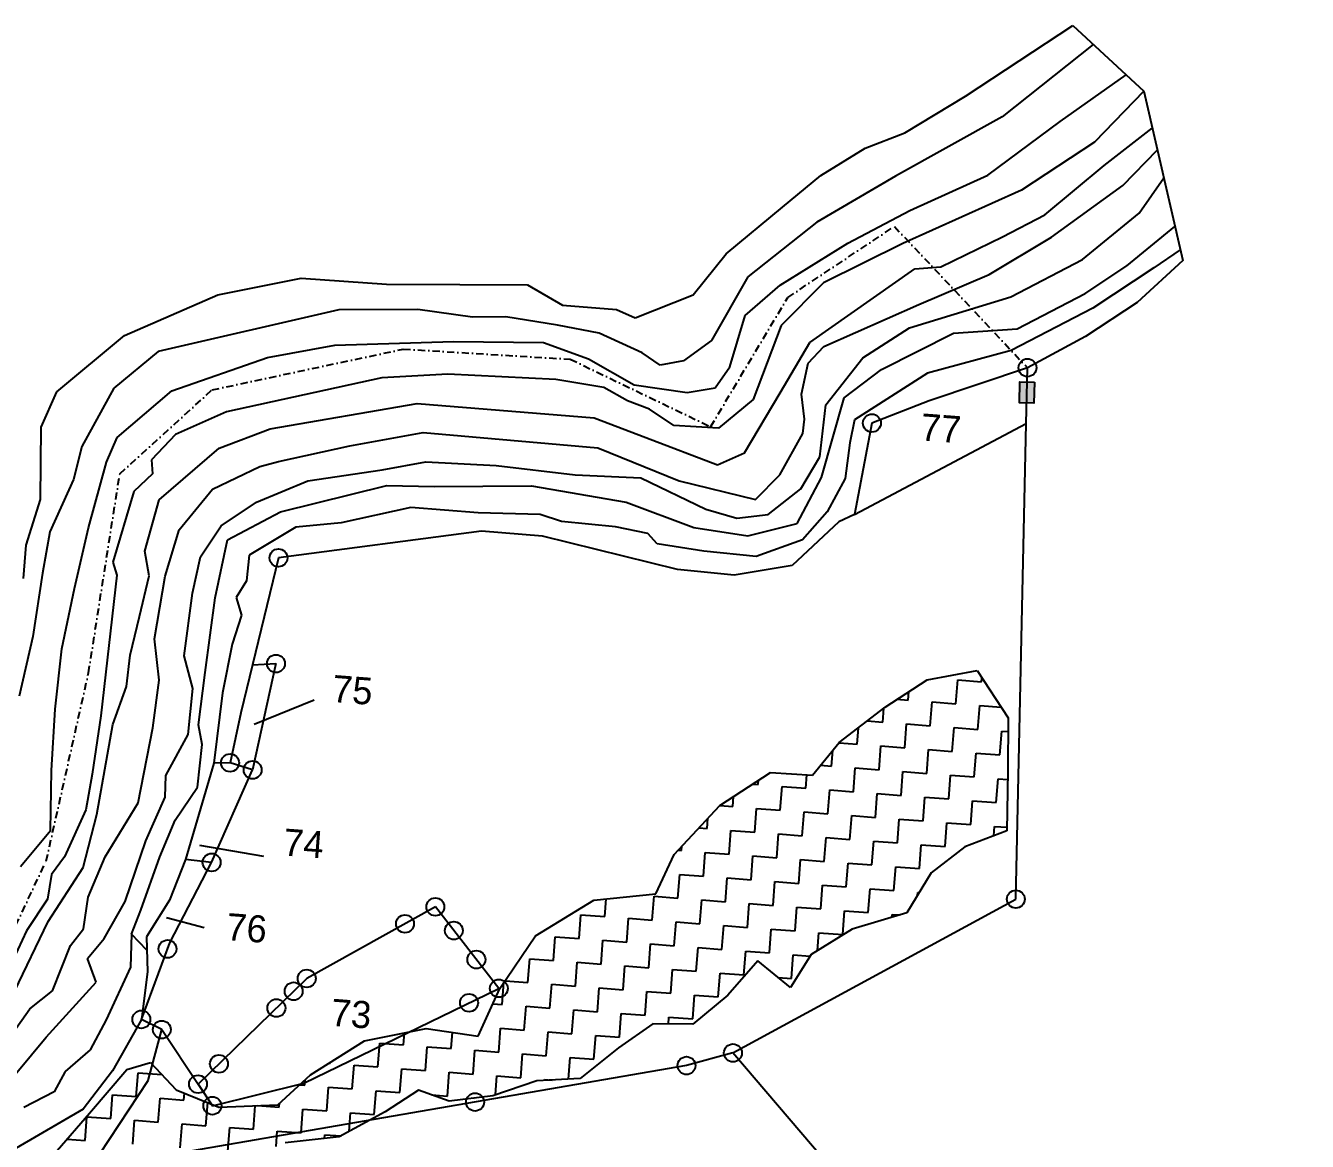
# Model space of a CAD drawing. Header units: metres. Extents: x 305256 to 309406, y 1922831 to 1926292.
# Drawn here: x 306465 to 307351, y 1925521 to 1926292 of the extents above; entities that cross this region are included whole.
import ezdxf

# ---------------------------------------------------------------- set-up
doc = ezdxf.new("R2010")
doc.units = ezdxf.units.M
doc.linetypes.add('DASHDOT', pattern=[1, 0.5, -0.25, 0, -0.25])
for name, color, linetype in [('LINE_WATER', 4, 'Continuous'), ('OFF', 1, 'Continuous'), ('POLY_HATCH', 12, 'Continuous'), ('POLY_PARCEL', 6, 'Continuous'), ('POLY_WATER', 4, 'Continuous'), ('TEXT_PARCEL', 7, 'Continuous'), ('V_BOUND_LINE', 7, 'Continuous'), ('V_BOUND_STREAM_LINE', 7, 'DASHDOT')]:
    doc.layers.add(name, color=color, linetype=linetype)
doc.styles.add('TEXT_MAP', font='')
doc.styles.get('TEXT_MAP').set_extended_font_data('Kruti Dev 050')
doc.dimstyles.get("Standard").update_dxf_attribs({"dimtxt": 0.18, "dimasz": 0.18, "dimexe": 0.18, "dimexo": 0.0625, "dimgap": 0.09, "dimtad": 0, "dimtih": 1, "dimtoh": 1, "dimdec": 4, "dimzin": 0, "dimdsep": 46, "dimtxsty": 'Standard', "dimcen": 0.09, "dimadec": 0, "dimazin": 0, "dimtfac": 1, "dimtdec": 4, "dimtofl": 0, "dimtmove": 0, "dimatfit": 3, "dimfxl": 1, "dimtolj": 1, "dimtzin": 0, "dimarcsym": 0})

msp = doc.modelspace()

# ---------------------------------------------------------------- hatches: boundary and pattern name
msp.add_hatch(color=256).paths.add_polyline_path([(307151.7, 1926031.51), (307161.69, 1926031.29), (307162.01, 1926045.74), (307152.02, 1926045.96)])

# ---------------------------------------------------------------- linework, layer by layer
msp.add_lwpolyline([(307162.01, 1926045.74), (307161.69, 1926031.29), (307151.7, 1926031.51), (307152.02, 1926045.96)], close=True)
for centre in [(307157.23, 1926055.66), (307049.78, 1926017.43), (306639.93, 1925924.33), (306638.19, 1925851.27), (306606.48, 1925782.77), (306622.09, 1925777.88), (306593.75, 1925713.96), (307149.19, 1925688.61), (306748.28, 1925683.28), (306727.29, 1925671.58), (306761.04, 1925666.89), (306563.3, 1925654.21), (306776.62, 1925646.87), (306659.45, 1925633.78), (306650.39, 1925624.98), (306792.1, 1925626.99), (306771.55, 1925617), (306638.48, 1925613.41), (306545.22, 1925605.55), (306559.33, 1925598.48), (306953.81, 1925582.38), (306598.8, 1925574.86), (306921.73, 1925573.64), (306584.36, 1925560.84), (306594.27, 1925545.93), (306775.72, 1925548.46)]:
    msp.add_circle(centre, 6.19)
at = {"layer": 'LINE_WATER'}
for p, q in [((307202.59, 1926278.98), (307139.71, 1926228.97)), ((307179.92, 1926225.62), (307225.31, 1926257.95)), ((307237.57, 1926246.61), (307203.58, 1926211.47)), ((307139.71, 1926228.97), (307066.17, 1926188.02)), ((307129.89, 1926188.59), (307179.92, 1926225.62)), ((307210.12, 1926195.42), (307243.4, 1926221.23)), ((307203.58, 1926211.47), (307153, 1926178.35)), ((307223.16, 1926181.42), (307246.91, 1926205.96)), ((307169.27, 1926161.29), (307210.12, 1926195.42)), ((307066.17, 1926188.02), (307011.79, 1926156.23)), ((307075.91, 1926164.26), (307129.89, 1926188.59)), ((307173.93, 1926145.81), (307223.16, 1926181.42)), ((307234.44, 1926162.38), (307251.32, 1926186.78)), ((307153, 1926178.35), (307071.07, 1926141.48)), ((307033.05, 1926141.69), (307075.91, 1926164.26)), ((307195.29, 1926130.53), (307234.44, 1926162.38)), ((307011.79, 1926156.23), (306964.15, 1926118.38)), ((307139.87, 1926145.99), (307169.27, 1926161.29)), ((307097.36, 1926125.34), (307139.87, 1926145.99)), ((307130.87, 1926120.08), (307173.93, 1926145.81)), ((307225.85, 1926126), (307259.04, 1926153.19)), ((306986.52, 1926112.76), (307033.05, 1926141.69)), ((307071.07, 1926141.48), (307016.4, 1926114.4)), ((307262.74, 1926137.09), (307244.58, 1926124.58)), ((307145.84, 1926104.54), (307195.29, 1926130.53)), ((306964.15, 1926118.38), (306938.94, 1926074.58)), ((307006.84, 1926073.11), (307079.37, 1926123.87)), ((307079.37, 1926123.87), (307097.36, 1926125.34)), ((307082.22, 1926099.31), (307130.87, 1926120.08)), ((307197.08, 1926106.91), (307225.85, 1926126)), ((307244.58, 1926124.58), (307202.34, 1926096.73)), ((306962.25, 1926091.66), (306986.52, 1926112.76)), ((307016.4, 1926114.4), (306987.05, 1926084.81)), ((307075.83, 1926083.3), (307145.84, 1926104.54)), ((307150.2, 1926082.42), (307197.08, 1926106.91)), ((306681.67, 1926095.69), (306556.75, 1926066.79)), ((306736.26, 1926095.8), (306681.67, 1926095.69)), ((306773.94, 1926090.5), (306736.26, 1926095.8)), ((306951.63, 1926056.26), (306962.25, 1926091.66)), ((307016.52, 1926070.22), (307082.22, 1926099.31)), ((307202.34, 1926096.73), (307145.86, 1926067.51)), ((306796.84, 1926090.73), (306773.94, 1926090.5)), ((306832.69, 1926085.07), (306796.84, 1926090.73)), ((306861.37, 1926079.64), (306832.69, 1926085.07)), ((306987.05, 1926084.81), (306967.75, 1926033.71)), ((307043.55, 1926062.6), (307075.83, 1926083.3)), ((306678.8, 1926071.29), (306760.88, 1926073.87)), ((306760.88, 1926073.87), (306823.07, 1926073.06)), ((306891.06, 1926065.97), (306861.37, 1926079.64)), ((306938.94, 1926074.58), (306919.73, 1926060.53)), ((307056.51, 1926054.51), (307106.08, 1926079.55)), ((307106.08, 1926079.55), (307150.2, 1926082.42)), ((306556.75, 1926066.79), (306526.24, 1926041.52)), ((306632.38, 1926062.83), (306678.8, 1926071.29)), ((306823.07, 1926073.06), (306854.14, 1926061.91)), ((306903.64, 1926057.34), (306891.06, 1926065.97)), ((306986.49, 1926038.26), (307006.84, 1926073.11)), ((307005.67, 1926058.81), (307016.52, 1926070.22)), ((307145.86, 1926067.51), (307088.16, 1926051.93)), ((306566.37, 1926039.7), (306632.38, 1926062.83)), ((306854.14, 1926061.91), (306885.55, 1926043.81)), ((306919.73, 1926060.53), (306903.64, 1926057.34)), ((306941.44, 1926041.88), (306951.63, 1926056.26)), ((307001.24, 1926037.51), (307005.67, 1926058.81)), ((307017.92, 1926030.1), (307043.55, 1926062.6)), ((306711.31, 1926048.78), (306604.07, 1926025.09)), ((306757, 1926051.25), (306711.31, 1926048.78)), ((306831.51, 1926047.58), (306757, 1926051.25)), ((306864.53, 1926042.12), (306831.51, 1926047.58)), ((307030.71, 1926034.82), (307056.51, 1926054.51)), ((307088.16, 1926051.93), (307037.85, 1926019.6)), ((306526.24, 1926041.52), (306504.07, 1926001.25)), ((306528.55, 1926007.51), (306566.37, 1926039.7)), ((306881.03, 1926032.77), (306864.53, 1926042.12)), ((306885.55, 1926043.81), (306922.27, 1926038.58)), ((306922.27, 1926038.58), (306941.44, 1926041.88)), ((306961.8, 1925996.9), (306986.49, 1926038.26)), ((306634.16, 1926013.36), (306735.77, 1926031.04)), ((306735.77, 1926031.04), (306857.88, 1926021)), ((306896.23, 1926027.07), (306881.03, 1926032.77)), ((306967.75, 1926033.71), (306943.9, 1926013.98)), ((307003.13, 1926020.24), (307001.24, 1926037.51)), ((307013.87, 1925994.09), (307017.92, 1926030.1)), ((307015.05, 1925979.74), (307030.71, 1926034.82)), ((306604.07, 1926025.09), (306568.87, 1926009.57)), ((306857.88, 1926021), (306893.74, 1926007.39)), ((306912.98, 1926015.73), (306896.23, 1926027.07)), ((306598.91, 1926000.17), (306634.16, 1926013.36)), ((306943.9, 1926013.98), (306912.98, 1926015.73)), ((307002.19, 1926010.33), (307003.13, 1926020.24)), ((307037.85, 1926019.6), (307034.59, 1926003.86)), ((306521.04, 1925990.34), (306528.55, 1926007.51)), ((306568.87, 1926009.57), (306552.31, 1925992.05)), ((306689.14, 1926001.67), (306739.76, 1926010.82)), ((306739.76, 1926010.82), (306860.5, 1926000.36)), ((306893.74, 1926007.39), (306943.15, 1925988.55)), ((306986.26, 1925981.62), (307002.19, 1926010.33)), ((307034.59, 1926003.86), (307031.39, 1925979.07)), ((306504.07, 1926001.25), (306498.25, 1925978.35)), ((306557.6, 1925964.41), (306598.91, 1926000.17)), ((306639.9, 1925990.9), (306689.14, 1926001.67)), ((306860.5, 1926000.36), (306916.61, 1925977.48)), ((306943.15, 1925988.55), (306961.8, 1925996.9)), ((307000.7, 1925971.94), (307013.87, 1925994.09)), ((306508.79, 1925944.97), (306521.04, 1925990.34)), ((306552.31, 1925992.05), (306552.96, 1925982.32)), ((306594.36, 1925971.77), (306627.02, 1925987.55)), ((306627.02, 1925987.55), (306639.9, 1925990.9)), ((306660.12, 1925977.58), (306711.54, 1925985.17)), ((306711.54, 1925985.17), (306741.75, 1925990.59)), ((306741.75, 1925990.59), (306790.17, 1925988.05)), ((306790.17, 1925988.05), (306844.86, 1925981.66)), ((306498.25, 1925978.35), (306481.95, 1925942.2)), ((306552.96, 1925982.32), (306539.96, 1925970.07)), ((306624.68, 1925962.77), (306660.12, 1925977.58)), ((306844.86, 1925981.66), (306890.11, 1925979.56)), ((306890.11, 1925979.56), (306935.01, 1925957.9)), ((306916.61, 1925977.48), (306969.34, 1925964.64)), ((306969.34, 1925964.64), (306986.26, 1925981.62)), ((306998.15, 1925948.09), (307015.05, 1925979.74)), ((307031.39, 1925979.07), (307018.91, 1925956.11)), ((306539.96, 1925970.07), (306525.59, 1925921.36)), ((306571.31, 1925943.59), (306594.36, 1925971.77)), ((306641.32, 1925956.1), (306714.87, 1925974.43)), ((306714.87, 1925974.43), (306747.41, 1925973.66)), ((306747.41, 1925973.66), (306814.7, 1925974.02)), ((306814.7, 1925974.02), (306880, 1925962.87)), ((306978.22, 1925954.24), (307000.7, 1925971.94)), ((306547.73, 1925928.94), (306557.6, 1925964.41)), ((306600.26, 1925946.36), (306624.68, 1925962.77)), ((306731.23, 1925959.07), (306683.15, 1925948.6)), ((306777.87, 1925955.36), (306731.23, 1925959.07)), ((306880, 1925962.87), (306926.71, 1925945.22)), ((306604.63, 1925936.86), (306641.32, 1925956.1)), ((306820.55, 1925954.19), (306777.87, 1925955.36)), ((306835.46, 1925949.49), (306820.55, 1925954.19)), ((306935.01, 1925957.9), (306956.55, 1925951.74)), ((306956.55, 1925951.74), (306978.22, 1925954.24)), ((307018.91, 1925956.11), (307001.82, 1925936.89)), ((306481.95, 1925942.2), (306477.01, 1925913.69)), ((306499.13, 1925903.15), (306508.79, 1925944.97)), ((306561.56, 1925911.77), (306571.31, 1925943.59)), ((306586.02, 1925925.04), (306600.26, 1925946.36)), ((306651.82, 1925945.51), (306619.66, 1925926.31)), ((306683.15, 1925948.6), (306651.82, 1925945.51)), ((306872.67, 1925945.73), (306835.46, 1925949.49)), ((306895.12, 1925941.21), (306872.67, 1925945.73)), ((306901.56, 1925934.13), (306895.12, 1925941.21)), ((306926.71, 1925945.22), (306964.15, 1925939.56)), ((306964.15, 1925939.56), (306998.15, 1925948.09)), ((306596.12, 1925896.66), (306604.63, 1925936.86)), ((306933.76, 1925928.87), (306901.56, 1925934.13)), ((307001.82, 1925936.89), (306969.85, 1925925.2)), ((306550.61, 1925911.86), (306547.73, 1925928.94)), ((306580.55, 1925900.05), (306586.02, 1925925.04)), ((306619.66, 1925926.31), (306617.75, 1925908.57)), ((306969.85, 1925925.2), (306933.76, 1925928.87)), ((306525.59, 1925921.36), (306528.27, 1925912.27)), ((306477.01, 1925913.69), (306470.27, 1925869.96)), ((306528.27, 1925912.27), (306517.17, 1925815.3)), ((306543.98, 1925883.82), (306550.61, 1925911.86)), ((306554.32, 1925868.47), (306561.56, 1925911.77)), ((306617.75, 1925908.57), (306610.65, 1925896.88)), ((306490.34, 1925861.55), (306499.13, 1925903.15)), ((306574.85, 1925856.76), (306580.55, 1925900.05)), ((306589.39, 1925845.04), (306596.12, 1925896.66)), ((306610.65, 1925896.88), (306614.44, 1925884.74)), ((306537.44, 1925857.11), (306543.98, 1925883.82)), ((306614.44, 1925884.74), (306607.84, 1925864.72)), ((306470.27, 1925869.96), (306460.78, 1925828.73)), ((306485.61, 1925819.93), (306490.34, 1925861.55)), ((306557.61, 1925839.81), (306554.32, 1925868.47)), ((306607.84, 1925864.72), (306601.34, 1925831.15)), ((306534.96, 1925835.43), (306537.44, 1925857.11)), ((306580.84, 1925834.16), (306574.85, 1925856.76)), ((306584.59, 1925809.09), (306589.39, 1925845.04)), ((306525.46, 1925809.28), (306534.96, 1925835.43)), ((306553.05, 1925806.84), (306557.61, 1925839.81)), ((306577.48, 1925802.24), (306580.84, 1925834.16)), ((306601.34, 1925831.15), (306595.35, 1925782.48)), ((306483.12, 1925777.57), (306485.61, 1925819.93)), ((306517.17, 1925815.3), (306511.14, 1925774.86)), ((306514.4, 1925747.03), (306525.46, 1925809.28)), ((306587.15, 1925795.53), (306584.59, 1925809.09)), ((306542.91, 1925755.11), (306553.05, 1925806.84)), ((306562.08, 1925774.09), (306577.48, 1925802.24)), ((306583.96, 1925765.85), (306587.15, 1925795.53)), ((306482.42, 1925735.94), (306483.12, 1925777.57)), ((306511.14, 1925774.86), (306506.9, 1925750.28)), ((306561.77, 1925759.02), (306562.08, 1925774.09)), ((306568.48, 1925743.12), (306583.96, 1925765.85)), ((306520.31, 1925717.86), (306542.91, 1925755.11)), ((306548.38, 1925728.98), (306561.77, 1925759.02)), ((306506.9, 1925750.28), (306492.18, 1925717.8)), ((306505.12, 1925710.51), (306514.4, 1925747.03)), ((306558.08, 1925717.75), (306568.48, 1925743.12)), ((306461.63, 1925711.12), (306482.42, 1925735.94)), ((306534.08, 1925686.97), (306548.38, 1925728.98)), ((306492.18, 1925717.8), (306483.15, 1925705.64)), ((306508.59, 1925689.96), (306520.31, 1925717.86)), ((306544.93, 1925680.92), (306558.08, 1925717.75)), ((306483.15, 1925705.64), (306480.48, 1925688.66)), ((306480.91, 1925673.28), (306505.12, 1925710.51)), ((306480.48, 1925688.66), (306465.95, 1925666.64)), ((306505.24, 1925668.19), (306508.59, 1925689.96)), ((306519.53, 1925661.53), (306534.08, 1925686.97)), ((306538.41, 1925664.48), (306544.93, 1925680.92)), ((306465.95, 1925666.64), (306453.91, 1925640.87)), ((306457.69, 1925624.8), (306480.91, 1925673.28)), ((306496.27, 1925656.64), (306505.24, 1925668.19)), ((306508.11, 1925647.58), (306519.53, 1925661.53)), ((306538.41, 1925664.48), (306537.68, 1925641.59)), ((306549.1, 1925653.45), (306538.41, 1925664.48)), ((306483.91, 1925625.39), (306496.27, 1925656.64)), ((306514.04, 1925631.32), (306508.11, 1925647.58)), ((306537.68, 1925641.59), (306520.9, 1925605.18)), ((306479.5, 1925593.24), (306514.04, 1925631.32)), ((306468.08, 1925612.86), (306483.91, 1925625.39)), ((306446.36, 1925582.32), (306468.08, 1925612.86)), ((306520.9, 1925605.18), (306509.9, 1925584.52)), ((306449.02, 1925556.61), (306479.5, 1925593.24)), ((306509.9, 1925584.52), (306492.57, 1925569.65)), ((306492.57, 1925569.65), (306484.97, 1925555.49)), ((306484.97, 1925555.49), (306464.09, 1925544.75))]:
    msp.add_line(p, q, dxfattribs=at)
at = {"layer": 'OFF'}
for p, q in [((307188.58, 1926291.95), (307237.57, 1926246.61)), ((307237.57, 1926246.61), (307264.44, 1926129.68))]:
    msp.add_line(p, q, dxfattribs=at)
at = {"layer": 'POLY_HATCH'}
for p, q in [((307087.88, 1925840.19), (307122.42, 1925846.53)), ((307122.42, 1925846.53), (307143.95, 1925813.75)), ((307058.84, 1925821.27), (307087.88, 1925840.19)), ((307027.24, 1925796.8), (307058.84, 1925821.27)), ((307143.95, 1925813.75), (307143.67, 1925776.89)), ((307008.68, 1925774.22), (307027.24, 1925796.8)), ((306944.71, 1925753.28), (306979.78, 1925776.05)), ((306979.78, 1925776.05), (307008.68, 1925774.22)), ((307143.67, 1925776.89), (307143.07, 1925735.76)), ((306913.12, 1925719.51), (306944.71, 1925753.28)), ((307143.07, 1925735.76), (307113.91, 1925724.72)), ((307113.91, 1925724.72), (307090.69, 1925706.78)), ((306900.65, 1925692.17), (306913.12, 1925719.51)), ((307090.69, 1925706.78), (307073.89, 1925679.05)), ((306817.45, 1925663.38), (306857.67, 1925687.9)), ((306857.67, 1925687.9), (306900.65, 1925692.17)), ((307073.89, 1925679.05), (307036.12, 1925667.95)), ((307036.12, 1925667.95), (307007.91, 1925650.39)), ((306792.82, 1925626.93), (306817.45, 1925663.38)), ((307007.91, 1925650.39), (306993.62, 1925627.48)), ((306971.01, 1925646.02), (306950.2, 1925622.17)), ((306993.62, 1925627.48), (306971.01, 1925646.02)), ((306777.79, 1925594.05), (306792.82, 1925626.93)), ((306950.2, 1925622.17), (306926.1, 1925602.16)), ((306699.38, 1925590.68), (306741.97, 1925599.27)), ((306741.97, 1925599.27), (306777.79, 1925594.05)), ((306898.52, 1925602.46), (306874.69, 1925586)), ((306926.1, 1925602.16), (306898.52, 1925602.46)), ((306662.12, 1925567.36), (306699.38, 1925590.68)), ((306874.69, 1925586), (306848.34, 1925564.72)), ((306509.49, 1925540.88), (306535.12, 1925570.89)), ((306535.12, 1925570.89), (306551.62, 1925575.73)), ((306551.62, 1925575.73), (306569.19, 1925556.85)), ((306639.39, 1925546.52), (306662.12, 1925567.36)), ((306818.46, 1925563.04), (306787.93, 1925552.82)), ((306848.34, 1925564.72), (306818.46, 1925563.04)), ((306569.19, 1925556.85), (306598.76, 1925544.94)), ((306736.6, 1925556.71), (306713.59, 1925541.62)), ((306757.89, 1925549.01), (306736.6, 1925556.71)), ((306787.93, 1925552.82), (306757.89, 1925549.01)), ((306598.76, 1925544.94), (306639.39, 1925546.52)), ((306487.16, 1925515.08), (306509.49, 1925540.88)), ((306713.59, 1925541.62), (306681.81, 1925524.33)), ((306681.81, 1925524.33), (306644.58, 1925520.35))]:
    msp.add_line(p, q, dxfattribs=at)
at = {"layer": 'POLY_HATCH', "linetype": 'Continuous'}
for p, q in [((307107.82, 1925823.55), (307109.06, 1925839.99)), ((307109.06, 1925839.99), (307125.5, 1925838.74)), ((307125.5, 1925838.74), (307125.71, 1925841.52)), ((307067.08, 1925826.63), (307074.94, 1925826.04)), ((307074.94, 1925826.04), (307075.4, 1925832.06)), ((307057.26, 1925810.85), (307058, 1925820.61)), ((307090.13, 1925808.36), (307091.38, 1925824.79)), ((307091.38, 1925824.79), (307107.82, 1925823.55)), ((307123.01, 1925805.87), (307124.25, 1925822.31)), ((307124.25, 1925822.31), (307139.07, 1925821.18)), ((307046.44, 1925811.67), (307057.26, 1925810.85)), ((307072.45, 1925793.16), (307073.7, 1925809.6)), ((307073.7, 1925809.6), (307090.13, 1925808.36)), ((307039.58, 1925795.65), (307040.44, 1925807.02)), ((307105.33, 1925790.68), (307106.57, 1925807.11)), ((307106.57, 1925807.11), (307123.01, 1925805.87)), ((307138.2, 1925788.19), (307139.45, 1925804.62)), ((307139.45, 1925804.62), (307143.88, 1925804.29)), ((307021.9, 1925780.46), (307022.72, 1925791.31)), ((307027.07, 1925796.6), (307039.58, 1925795.65)), ((307054.77, 1925777.97), (307056.01, 1925794.41)), ((307056.01, 1925794.41), (307072.45, 1925793.16)), ((307087.64, 1925775.48), (307088.89, 1925791.92)), ((307088.89, 1925791.92), (307105.33, 1925790.68)), ((307120.52, 1925772.99), (307121.76, 1925789.43)), ((307121.76, 1925789.43), (307138.2, 1925788.19)), ((307004.21, 1925765.27), (307004.91, 1925774.46)), ((307014.28, 1925781.04), (307021.9, 1925780.46)), ((307037.09, 1925762.78), (307038.33, 1925779.22)), ((307038.33, 1925779.22), (307054.77, 1925777.97)), ((307069.96, 1925760.29), (307071.21, 1925776.73)), ((307071.21, 1925776.73), (307087.64, 1925775.48)), ((307102.84, 1925757.8), (307104.08, 1925774.24)), ((307104.08, 1925774.24), (307120.52, 1925772.99)), ((306967.46, 1925768.05), (306971.34, 1925767.76)), ((306971.34, 1925767.76), (306971.56, 1925770.72)), ((306986.53, 1925750.08), (306987.78, 1925766.51)), ((306987.78, 1925766.51), (307004.21, 1925765.27)), ((307019.41, 1925747.59), (307020.65, 1925764.02)), ((307020.65, 1925764.02), (307037.09, 1925762.78)), ((307135.71, 1925755.31), (307136.96, 1925771.75)), ((307136.96, 1925771.75), (307143.59, 1925771.25)), ((306953.66, 1925752.56), (306954.18, 1925759.43)), ((307052.28, 1925745.1), (307053.53, 1925761.53)), ((307053.53, 1925761.53), (307069.96, 1925760.29)), ((307085.16, 1925742.61), (307086.4, 1925759.05)), ((307086.4, 1925759.05), (307102.84, 1925757.8)), ((307118.03, 1925740.12), (307119.27, 1925756.56)), ((307119.27, 1925756.56), (307135.71, 1925755.31)), ((306944.68, 1925753.24), (306953.66, 1925752.56)), ((306968.85, 1925734.88), (306970.1, 1925751.32)), ((306970.1, 1925751.32), (306986.53, 1925750.08)), ((307001.73, 1925732.39), (307002.97, 1925748.83)), ((307002.97, 1925748.83), (307019.41, 1925747.59)), ((307034.6, 1925729.9), (307035.84, 1925746.34)), ((307035.84, 1925746.34), (307052.28, 1925745.1)), ((306930.23, 1925737.81), (306935.98, 1925737.37)), ((306935.98, 1925737.37), (306936.52, 1925744.52)), ((307067.47, 1925727.42), (307068.72, 1925743.85)), ((307068.72, 1925743.85), (307085.16, 1925742.61)), ((307100.35, 1925724.93), (307101.59, 1925741.36)), ((307101.59, 1925741.36), (307118.03, 1925740.12)), ((307133.97, 1925732.31), (307134.47, 1925738.88)), ((307134.47, 1925738.88), (307143.11, 1925738.22)), ((306951.17, 1925719.69), (306952.41, 1925736.13)), ((306952.41, 1925736.13), (306968.85, 1925734.88)), ((306984.04, 1925717.2), (306985.29, 1925733.64)), ((306985.29, 1925733.64), (307001.73, 1925732.39)), ((307016.92, 1925714.71), (307018.16, 1925731.15)), ((307018.16, 1925731.15), (307034.6, 1925729.9)), ((307049.79, 1925712.22), (307051.04, 1925728.66)), ((307051.04, 1925728.66), (307067.47, 1925727.42)), ((306915.79, 1925722.37), (306918.29, 1925722.18)), ((306918.29, 1925722.18), (306918.53, 1925725.3)), ((306933.49, 1925704.5), (306934.73, 1925720.93)), ((306934.73, 1925720.93), (306951.17, 1925719.69)), ((307082.67, 1925709.73), (307083.91, 1925726.17)), ((307083.91, 1925726.17), (307100.35, 1925724.93)), ((306966.36, 1925702.01), (306967.61, 1925718.45)), ((306967.61, 1925718.45), (306984.04, 1925717.2)), ((306999.24, 1925699.52), (307000.48, 1925715.96)), ((307000.48, 1925715.96), (307016.92, 1925714.71)), ((307032.11, 1925697.03), (307033.36, 1925713.47)), ((307033.36, 1925713.47), (307049.79, 1925712.22)), ((307064.99, 1925694.54), (307066.23, 1925710.98)), ((307066.23, 1925710.98), (307082.67, 1925709.73)), ((306915.81, 1925689.3), (306917.05, 1925705.74)), ((306917.05, 1925705.74), (306933.49, 1925704.5)), ((306948.68, 1925686.82), (306949.92, 1925703.25)), ((306949.92, 1925703.25), (306966.36, 1925702.01)), ((306981.55, 1925684.33), (306982.8, 1925700.76)), ((306982.8, 1925700.76), (306999.24, 1925699.52)), ((307014.43, 1925681.84), (307015.67, 1925698.27)), ((307015.67, 1925698.27), (307032.11, 1925697.03)), ((307047.3, 1925679.35), (307048.55, 1925695.79)), ((307048.55, 1925695.79), (307064.99, 1925694.54)), ((307081.27, 1925691.23), (307081.42, 1925693.3)), ((307081.42, 1925693.3), (307082.47, 1925693.22)), ((306865.25, 1925676.6), (306866.17, 1925688.75)), ((306898.12, 1925674.11), (306899.37, 1925690.55)), ((306899.37, 1925690.55), (306915.81, 1925689.3)), ((306931, 1925671.62), (306932.24, 1925688.06)), ((306932.24, 1925688.06), (306948.68, 1925686.82)), ((306963.87, 1925669.13), (306965.12, 1925685.57)), ((306965.12, 1925685.57), (306981.55, 1925684.33)), ((306847.57, 1925661.41), (306848.81, 1925677.85)), ((306848.81, 1925677.85), (306865.25, 1925676.6)), ((306880.44, 1925658.92), (306881.69, 1925675.36)), ((306881.69, 1925675.36), (306898.12, 1925674.11)), ((306996.75, 1925666.64), (306997.99, 1925683.08)), ((306997.99, 1925683.08), (307014.43, 1925681.84)), ((307029.62, 1925664.16), (307030.87, 1925680.59)), ((307030.87, 1925680.59), (307047.3, 1925679.35)), ((307063.58, 1925676.02), (307063.74, 1925678.1)), ((307063.74, 1925678.1), (307069.25, 1925677.69)), ((306913.32, 1925656.43), (306914.56, 1925672.87)), ((306914.56, 1925672.87), (306931, 1925671.62)), ((306946.19, 1925653.94), (306947.44, 1925670.38)), ((306947.44, 1925670.38), (306963.87, 1925669.13)), ((306979.07, 1925651.45), (306980.31, 1925667.89)), ((306980.31, 1925667.89), (306996.75, 1925666.64)), ((306829.89, 1925646.22), (306831.13, 1925662.65)), ((306831.13, 1925662.65), (306847.57, 1925661.41)), ((306862.76, 1925643.73), (306864.01, 1925660.16)), ((306864.01, 1925660.16), (306880.44, 1925658.92)), ((306895.64, 1925641.24), (306896.88, 1925657.67)), ((306896.88, 1925657.67), (306913.32, 1925656.43)), ((307012.25, 1925653.09), (307013.18, 1925665.4)), ((307013.18, 1925665.4), (307029.62, 1925664.16)), ((306928.51, 1925638.75), (306929.75, 1925655.19)), ((306929.75, 1925655.19), (306946.19, 1925653.94)), ((306961.38, 1925636.26), (306962.63, 1925652.7)), ((306962.63, 1925652.7), (306979.07, 1925651.45)), ((306994.26, 1925633.77), (306995.5, 1925650.21)), ((306995.5, 1925650.21), (307007.24, 1925649.32)), ((306812.2, 1925631.02), (306813.45, 1925647.46)), ((306813.45, 1925647.46), (306829.89, 1925646.22)), ((306845.08, 1925628.53), (306846.32, 1925644.97)), ((306846.32, 1925644.97), (306862.76, 1925643.73)), ((306877.95, 1925626.04), (306879.2, 1925642.48)), ((306879.2, 1925642.48), (306895.64, 1925641.24)), ((306910.83, 1925623.56), (306912.07, 1925639.99)), ((306912.07, 1925639.99), (306928.51, 1925638.75)), ((306794.52, 1925615.83), (306795.68, 1925631.16)), ((306796.4, 1925632.22), (306812.2, 1925631.02)), ((306943.7, 1925621.07), (306944.95, 1925637.5)), ((306944.95, 1925637.5), (306961.38, 1925636.26)), ((306985.11, 1925634.46), (306994.26, 1925633.77)), ((306827.4, 1925613.34), (306828.64, 1925629.78)), ((306828.64, 1925629.78), (306845.08, 1925628.53)), ((306860.27, 1925610.85), (306861.52, 1925627.29)), ((306861.52, 1925627.29), (306877.95, 1925626.04)), ((306893.15, 1925608.36), (306894.39, 1925624.8)), ((306894.39, 1925624.8), (306910.83, 1925623.56)), ((306926.02, 1925605.87), (306927.27, 1925622.31)), ((306927.27, 1925622.31), (306943.7, 1925621.07)), ((306787.97, 1925616.33), (306794.52, 1925615.83)), ((306809.72, 1925598.15), (306810.96, 1925614.59)), ((306810.96, 1925614.59), (306827.4, 1925613.34)), ((306842.59, 1925595.66), (306843.83, 1925612.1)), ((306843.83, 1925612.1), (306860.27, 1925610.85)), ((306875.46, 1925593.17), (306876.71, 1925609.61)), ((306876.71, 1925609.61), (306893.15, 1925608.36)), ((306909.22, 1925602.34), (306909.58, 1925607.12)), ((306909.58, 1925607.12), (306926.02, 1925605.87)), ((306726.29, 1925587.93), (306726.91, 1925596.23)), ((306759.16, 1925585.44), (306760.01, 1925596.64)), ((306792.03, 1925582.96), (306793.28, 1925599.39)), ((306793.28, 1925599.39), (306809.72, 1925598.15)), ((306824.91, 1925580.47), (306826.15, 1925596.9)), ((306826.15, 1925596.9), (306842.59, 1925595.66)), ((306708.6, 1925572.74), (306709.85, 1925589.18)), ((306709.85, 1925589.18), (306726.29, 1925587.93)), ((306857.78, 1925577.98), (306859.03, 1925594.41)), ((306859.03, 1925594.41), (306875.46, 1925593.17)), ((306741.48, 1925570.25), (306742.72, 1925586.69)), ((306742.72, 1925586.69), (306759.16, 1925585.44)), ((306774.35, 1925567.76), (306775.6, 1925584.2)), ((306775.6, 1925584.2), (306792.03, 1925582.96)), ((306807.23, 1925565.27), (306808.47, 1925581.71)), ((306808.47, 1925581.71), (306824.91, 1925580.47)), ((306840.21, 1925564.26), (306841.35, 1925579.22)), ((306841.35, 1925579.22), (306857.78, 1925577.98)), ((306674.81, 1925575.3), (306675.73, 1925575.23)), ((306675.73, 1925575.23), (306675.78, 1925575.91)), ((306690.92, 1925557.55), (306692.17, 1925573.98)), ((306692.17, 1925573.98), (306708.6, 1925572.74)), ((306723.8, 1925555.06), (306725.04, 1925571.5)), ((306725.04, 1925571.5), (306741.48, 1925570.25)), ((306541.74, 1925552.31), (306542.99, 1925568.75)), ((306542.99, 1925568.75), (306559.26, 1925567.52)), ((306654.43, 1925560.31), (306658.05, 1925560.04)), ((306658.05, 1925560.04), (306658.34, 1925563.89)), ((306756.67, 1925552.57), (306757.92, 1925569.01)), ((306757.92, 1925569.01), (306774.35, 1925567.76)), ((306789.8, 1925553.45), (306790.79, 1925566.52)), ((306790.79, 1925566.52), (306807.23, 1925565.27)), ((306823.61, 1925563.33), (306823.66, 1925564.03)), ((306823.66, 1925564.03), (306828.93, 1925563.63)), ((306524.06, 1925537.12), (306525.31, 1925553.55)), ((306525.31, 1925553.55), (306541.74, 1925552.31)), ((306574.62, 1925549.82), (306574.97, 1925554.52)), ((306673.24, 1925542.35), (306674.48, 1925558.79)), ((306674.48, 1925558.79), (306690.92, 1925557.55)), ((306706.11, 1925539.87), (306707.36, 1925556.3)), ((306707.36, 1925556.3), (306723.8, 1925555.06)), ((306745.76, 1925553.4), (306756.67, 1925552.57)), ((306773.08, 1925550.94), (306773.11, 1925551.33)), ((306773.11, 1925551.33), (306775, 1925551.18)), ((306556.94, 1925534.63), (306558.18, 1925551.07)), ((306558.18, 1925551.07), (306574.62, 1925549.82)), ((306589.81, 1925532.14), (306591.02, 1925548.06)), ((306622.68, 1925529.65), (306623.92, 1925545.92)), ((306625.38, 1925545.98), (306640.37, 1925544.84)), ((306640.37, 1925544.84), (306640.58, 1925547.61)), ((306655.56, 1925527.16), (306656.8, 1925543.6)), ((306656.8, 1925543.6), (306673.24, 1925542.35)), ((306506.38, 1925521.92), (306507.62, 1925538.36)), ((306507.62, 1925538.36), (306524.06, 1925537.12)), ((306539.25, 1925519.44), (306540.5, 1925535.87)), ((306540.5, 1925535.87), (306556.94, 1925534.63)), ((306688.69, 1925528.08), (306689.68, 1925541.11)), ((306689.68, 1925541.11), (306706.11, 1925539.87)), ((306572.13, 1925516.95), (306573.37, 1925533.38)), ((306573.37, 1925533.38), (306589.81, 1925532.14)), ((306605, 1925514.46), (306606.25, 1925530.9)), ((306606.25, 1925530.9), (306622.68, 1925529.65)), ((306638.32, 1925517.76), (306639.12, 1925528.41)), ((306639.12, 1925528.41), (306655.56, 1925527.16)), ((306671.79, 1925523.26), (306672, 1925525.92)), ((306672, 1925525.92), (306683.16, 1925525.07)), ((306493.9, 1925522.87), (306506.38, 1925521.92))]:
    msp.add_line(p, q, dxfattribs=at)
at = {"layer": 'POLY_PARCEL'}
for p, q in [((307037.73, 1925954.31), (307156.38, 1926017.15)), ((306621.94, 1925850.54), (306638.19, 1925851.27)), ((306638.19, 1925851.27), (306622.09, 1925777.88)), ((306622.09, 1925777.88), (306606.48, 1925782.77)), ((306593.75, 1925713.96), (306622.09, 1925777.88)), ((306564.89, 1925658.48), (306593.75, 1925713.96)), ((306593.75, 1925713.96), (306575.8, 1925716.02)), ((306748.28, 1925683.28), (306659.45, 1925633.78)), ((306792.1, 1925626.99), (306748.28, 1925683.28)), ((306545.22, 1925605.55), (306564.89, 1925658.48)), ((306659.45, 1925633.78), (306584.36, 1925560.84)), ((306657.33, 1925561.45), (306792.1, 1925626.99)), ((306559.33, 1925598.48), (306545.22, 1925605.55)), ((306549.86, 1925563.42), (306559.33, 1925598.48)), ((306559.33, 1925598.48), (306584.36, 1925560.84)), ((306953.81, 1925582.38), (306921.73, 1925573.64)), ((306921.73, 1925573.64), (306509.76, 1925502.59)), ((306509.76, 1925502.59), (306549.86, 1925563.42)), ((306584.36, 1925560.84), (306594.27, 1925545.93)), ((306594.27, 1925545.93), (306657.33, 1925561.45))]:
    msp.add_line(p, q, dxfattribs=at)
at = {"layer": 'POLY_WATER'}
for p, q in [((307114.47, 1926243.33), (307188.58, 1926291.95)), ((307072.43, 1926217.94), (307114.47, 1926243.33)), ((307045.11, 1926207.33), (307072.43, 1926217.94)), ((307014.43, 1926188.37), (307045.11, 1926207.33)), ((306987.95, 1926166.45), (307014.43, 1926188.37)), ((306949.22, 1926134.36), (306987.95, 1926166.45)), ((306926.24, 1926106.04), (306949.22, 1926134.36)), ((307264.44, 1926129.68), (307233.03, 1926100.74)), ((306598.02, 1926106.1), (306655.66, 1926117.54)), ((306655.66, 1926117.54), (306714.61, 1926113.38)), ((306714.61, 1926113.38), (306765.21, 1926113.2)), ((306765.21, 1926113.2), (306812, 1926112.83)), ((306812, 1926112.83), (306836.08, 1926098.92)), ((306533.51, 1926077.82), (306598.02, 1926106.1)), ((306886.3, 1926090.16), (306926.24, 1926106.04)), ((307233.03, 1926100.74), (307197.3, 1926077.15)), ((306836.08, 1926098.92), (306873.38, 1926095.79)), ((306873.38, 1926095.79), (306886.3, 1926090.16)), ((306486.81, 1926038.9), (306533.51, 1926077.82)), ((307197.3, 1926077.15), (307157.23, 1926055.66)), ((307157.23, 1926055.66), (307089.38, 1926032.87)), ((306475.98, 1926014.62), (306486.81, 1926038.9)), ((307089.38, 1926032.87), (307049.78, 1926017.43)), ((306475.65, 1925964.64), (306475.98, 1926014.62)), ((307049.78, 1926017.43), (307037.73, 1925954.31)), ((306465.73, 1925933.1), (306475.65, 1925964.64)), ((307037.73, 1925954.31), (307026.88, 1925949.27)), ((306780.1, 1925942.72), (306639.93, 1925924.33)), ((306822.32, 1925939.37), (306780.1, 1925942.72)), ((307026.88, 1925949.27), (306994.77, 1925919.17)), ((306463.73, 1925910.18), (306465.73, 1925933.1)), ((306915.54, 1925916.2), (306822.32, 1925939.37)), ((306639.93, 1925924.33), (306621.94, 1925850.54)), ((306954.69, 1925912.48), (306915.54, 1925916.2)), ((306994.77, 1925919.17), (306954.69, 1925912.48)), ((306621.94, 1925850.54), (306613.83, 1925817.27)), ((306613.83, 1925817.27), (306606.48, 1925782.77)), ((306595.35, 1925782.48), (306575.8, 1925716.02)), ((306606.48, 1925782.77), (306595.35, 1925782.48)), ((306575.8, 1925716.02), (306564.6, 1925687.88)), ((306564.6, 1925687.88), (306548.86, 1925662.57)), ((306548.86, 1925662.57), (306549.51, 1925638.29)), ((306549.51, 1925638.29), (306545.22, 1925605.55)), ((306545.22, 1925605.55), (306525.29, 1925569.92)), ((306525.29, 1925569.92), (306504.93, 1925543.61)), ((306504.93, 1925543.61), (306458.67, 1925516.54))]:
    msp.add_line(p, q, dxfattribs=at)
at = {"layer": 'V_BOUND_LINE'}
for p, q in [((307156.38, 1926017.15), (307157.23, 1926055.66)), ((307149.19, 1925688.61), (307156.38, 1926017.15)), ((306953.81, 1925582.38), (307149.19, 1925688.61)), ((307350.55, 1925117.89), (306953.81, 1925582.38))]:
    msp.add_line(p, q, dxfattribs=at)
at = {"layer": 'V_BOUND_STREAM_LINE', "ltscale": 10}
for p, q in [((306991.63, 1926104.21), (307065.3, 1926153.24)), ((307065.3, 1926153.24), (307157.23, 1926055.66)), ((306938.42, 1926014.87), (306991.63, 1926104.21)), ((306594.06, 1926040.35), (306726.12, 1926068.52)), ((306726.12, 1926068.52), (306841.42, 1926061.56)), ((306841.42, 1926061.56), (306938.42, 1926014.87)), ((306530.29, 1925982.35), (306594.06, 1926040.35)), ((306508.7, 1925844.82), (306530.29, 1925982.35)), ((306479.47, 1925714.91), (306508.7, 1925844.82)), ((306428.35, 1925606.62), (306479.47, 1925714.91))]:
    msp.add_line(p, q, dxfattribs=at)

# ---------------------------------------------------------------- texts
at = {"layer": 'TEXT_PARCEL', "style": 'TEXT_MAP'}
for s, p in [('77', (307082.83, 1926005.53)), ('75', (306676.49, 1925824.85)), ('74', (306642.73, 1925718.79)), ('76', (306603.44, 1925660.41)), ('73', (306675.57, 1925601.22))]:
    msp.add_text(s, height=18.691, rotation=355.67044, dxfattribs=at).set_placement(p)

# ---------------------------------------------------------------- leaders
for points in [[(306664.61, 1925826.11), (306623.09, 1925809.16)], [(306629.75, 1925718.11), (306585.56, 1925725.72)], [(306588.54, 1925668.68), (306562.55, 1925675.62)]]:
    msp.add_leader(points, dimstyle='Standard', override={"dimtxt": 2.5, "dimasz": 2.5, "dimexe": 1.25, "dimexo": 0.625, "dimgap": 0.625, "dimtad": 1, "dimtih": 0, "dimtoh": 0, "dimzin": 8, "dimcen": 2.5, "dimtofl": 1})

doc.saveas('drawing.dxf')
